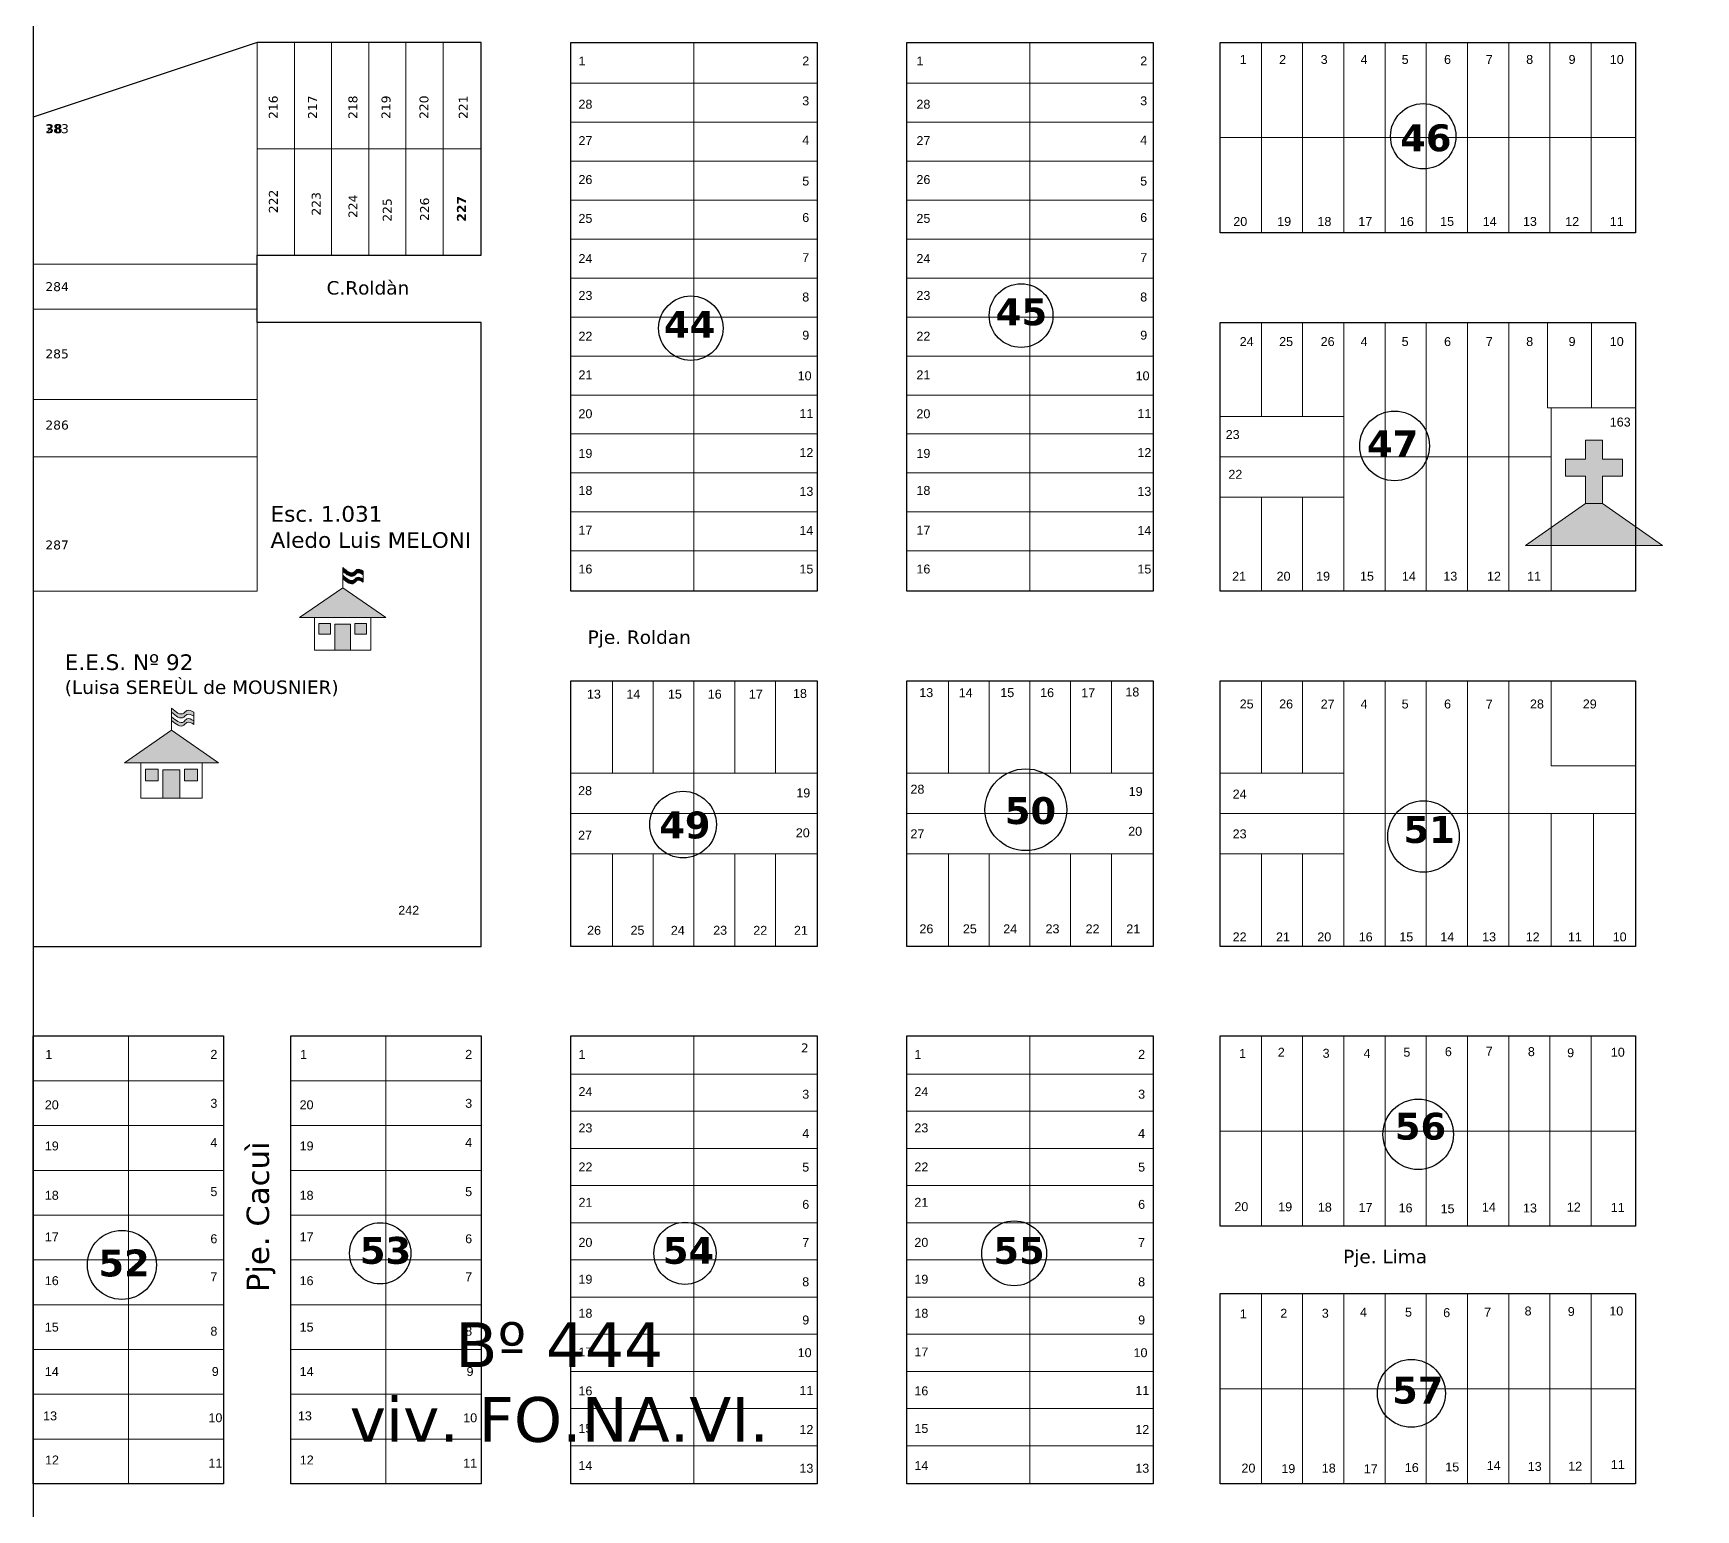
# Model space of a CAD drawing. Header units: millimetres. Extents: x 0 to 6558, y 60 to 10727.
# Drawn here: x 1200 to 1571.1, y 6649.3 to 6979 of the extents above; entities that cross this region are included whole.
import ezdxf

# ---------------------------------------------------------------- set-up
doc = ezdxf.new("R2010")
doc.units = ezdxf.units.MM
for name, color, linetype, lineweight in [('0 NOMBRE DE BARRIOS', 251, 'Continuous', 35), ('0 N° DE PARCELA', 255, 'Continuous', 25), ('0 SIG - PARCELAS', 252, 'Continuous', 18), ('EQUIPAMIENTOS', 10, 'Continuous', 18), ('nombre de parcelas', 250, 'Continuous', 18)]:
    doc.layers.add(name, color=color, linetype=linetype, lineweight=lineweight)
for name, color, linetype in [('0 NOMBRE DE CALLES', 255, 'Continuous'), ('0 N° DE MANZANA', 255, 'Continuous'), ('0 SIG - CHACRAS', 253, 'Continuous'), ('0 SIG - MANZANAS', 253, 'Continuous')]:
    doc.layers.add(name, color=color, linetype=linetype)
doc.styles.get("Standard").update_dxf_attribs({"font": 'arial.ttf'})
doc.styles.add('STYLE1', font='arial.ttf')

# ---------------------------------------------------------------- blocks, each defined once
blk = doc.blocks.new('IGLESIA')
at = {"linetype": 'Continuous'}
for points in [[(-4.8, 49.23), (-16.26, 49.23), (-16.26, 39.63), (-4.8, 39.63), (-4.8, 24), (4.8, 24), (4.8, 39.63), (16.26, 39.63), (16.26, 49.23), (4.8, 49.23), (4.8, 60), (-4.8, 60)], [(4.8, 24), (-4.8, 24), (-38.98, 0), (38.98, 0)]]:
    blk.add_hatch(color=256, dxfattribs=at).paths.add_polyline_path(points)
for p, q in [((-4.8, 60), (-4.8, 49.23)), ((-4.8, 60), (4.8, 60)), ((4.8, 60), (4.8, 49.23)), ((-16.26, 49.23), (-16.26, 39.63)), ((-4.8, 49.23), (-16.26, 49.23)), ((4.8, 49.23), (16.26, 49.23)), ((16.26, 49.23), (16.26, 39.63)), ((-4.8, 39.63), (-16.26, 39.63)), ((-4.8, 39.63), (-4.8, 24)), ((4.8, 39.63), (16.26, 39.63)), ((4.8, 39.63), (4.8, 24)), ((-4.8, 24), (-38.98, 0)), ((-4.8, 24), (4.8, 24)), ((4.8, 24), (38.98, 0)), ((-38.98, 0), (38.98, 0))]:
    blk.add_line(p, q, dxfattribs=at)
blk = doc.blocks.new('ESCUELA')
at = {"linetype": 'Continuous'}
h = blk.add_hatch(color=130, dxfattribs=at)
edge = h.paths.add_edge_path()
edge.add_spline(control_points=[(-7.8, 81.5), (-10.1, 82.8), (-13.9, 84.9), (-19.3, 77.2), (-24.9, 81.8), (-29.1, 85.3)], knot_values=[0, 0, 0, 0, 2.102185, 3.349937, 7.23201, 7.23201, 7.23201, 7.23201], degree=3, periodic=0)
edge.add_line((-29.1, 85.3), (-29.1, 81.5))
edge.add_spline(control_points=[(-29.1, 81.5), (-24.9, 78), (-19.3, 73.4), (-13.9, 81.1), (-10.1, 79), (-7.8, 77.7)], knot_values=[0, 0, 0, 0, 3.882072, 5.129825, 7.23201, 7.23201, 7.23201, 7.23201], degree=3, periodic=0)
edge.add_line((-7.8, 77.7), (-7.8, 81.5))
edge = h.paths.add_edge_path()
edge.add_spline(control_points=[(-7.8, 73.4), (-10.1, 74.7), (-13.9, 76.8), (-19.3, 69.1), (-24.9, 73.7), (-29.1, 77.2)], knot_values=[0, 0, 0, 0, 2.102185, 3.349937, 7.23201, 7.23201, 7.23201, 7.23201], degree=3, periodic=0)
edge.add_line((-29.1, 77.2), (-29.1, 73.8))
edge.add_spline(control_points=[(-29.1, 73.8), (-24.9, 70.3), (-19.3, 65.7), (-13.9, 73.5), (-10.1, 71.3), (-7.8, 70)], knot_values=[0, 0, 0, 0, 3.882072, 5.129825, 7.23201, 7.23201, 7.23201, 7.23201], degree=3, periodic=0)
edge.add_line((-7.8, 70), (-7.8, 73.4))
blk.add_hatch(color=256, dxfattribs=at).paths.add_polyline_path([(15.5, 33.6), (-29.1, 64.4), (-73.8, 33.6)])
h = blk.add_hatch(color=256, dxfattribs=at)
h.paths.add_polyline_path([(-53.8, 27.3), (-53.8, 16.3), (-41.6, 16.3), (-41.6, 27.3)])
h.paths.add_polyline_path([(-21.1, 26.9), (-37.1, 26.9), (-37.1, 0), (-21.1, 0)])
h.paths.add_polyline_path([(-4.4, 27.3), (-16.7, 27.3), (-16.7, 16.3), (-4.4, 16.3)])
for p, q in [((-29.1, 64.4), (-29.1, 85.3)), ((-29.1, 64.4), (-73.8, 33.6)), ((-29.1, 64.4), (15.5, 33.6)), ((-73.8, 33.6), (15.5, 33.6))]:
    blk.add_line(p, q, dxfattribs=at)
at = {"color": 130, "linetype": 'Continuous'}
blk.add_line((-7.8, 81.5), (-7.8, 70), dxfattribs=at)
at = {"linetype": 'Continuous'}
blk.add_lwpolyline([(0, 33.6), (0, 0), (-58.2, 0), (-58.2, 33.6)], dxfattribs=at)
for points in [[(-53.8, 27.3), (-41.6, 27.3), (-41.6, 16.3), (-53.8, 16.3)], [(-37.1, 26.9), (-21.1, 26.9), (-21.1, 0), (-37.1, 0)], [(-4.4, 27.3), (-16.7, 27.3), (-16.7, 16.3), (-4.4, 16.3)]]:
    blk.add_lwpolyline(points, close=True, dxfattribs=at)
at = {"color": 130, "linetype": 'Continuous'}
for points in [[(-29.1, 85.3), (-17.4, 80.6), (-14.4, 83.2), (-7.8, 81.5)], [(-29.1, 81.5), (-17.4, 76.8), (-14.4, 79.4), (-7.8, 77.7)], [(-29.1, 77.2), (-17.4, 72.5), (-14.4, 75.1), (-7.8, 73.4)], [(-29.1, 73.8), (-17.4, 69.1), (-14.4, 71.8), (-7.8, 70)]]:
    blk.add_spline(points, degree=3, dxfattribs=at)

msp = doc.modelspace()

# ---------------------------------------------------------------- linework, layer by layer
at = {"layer": '0 N° DE MANZANA'}
for centre, radius in [((1510.292, 6955.991), 7.295), ((1420.524, 6915.954), 7.119), ((1346.8, 6913.141), 7.195), ((1503.915, 6886.857), 7.786), ((1421.567, 6805.624), 9.133), ((1345.06, 6802.306), 7.429), ((1510.365, 6799.652), 7.976), ((1509.187, 6733.146), 7.867), ((1219.781, 6703.984), 7.709), ((1277.434, 6706.578), 6.842), ((1345.479, 6706.578), 6.936), ((1418.974, 6706.578), 7.25), ((1507.662, 6675.31), 7.58)]:
    msp.add_circle(centre, radius, dxfattribs=at)
at = {"layer": '0 SIG - CHACRAS'}
msp.add_lwpolyline([(1199.979, 6415.105), (2179.979, 6415.105), (2179.979, 7395.105), (1199.979, 7395.105)], close=True, dxfattribs=at)
at = {"layer": '0 SIG - MANZANAS'}
msp.add_lwpolyline([(1299.979, 6976.935), (1249.979, 6976.935), (1199.979, 6960.252), (1199.979, 6775.105), (1299.979, 6775.105), (1299.979, 6914.435), (1249.979, 6914.435), (1249.979, 6929.435), (1299.979, 6929.435), (1299.979, 6976.935)], dxfattribs=at)
for points in [[(1319.979, 6976.935), (1374.979, 6976.935), (1374.979, 6854.425), (1319.979, 6854.425)], [(1394.979, 6976.935), (1449.979, 6976.935), (1449.979, 6854.425), (1394.979, 6854.425)], [(1464.979, 6976.945), (1557.699, 6976.945), (1557.699, 6934.435), (1464.979, 6934.435)], [(1464.979, 6914.435), (1557.699, 6914.435), (1557.699, 6854.425), (1464.979, 6854.425)], [(1319.979, 6834.425), (1374.979, 6834.425), (1374.979, 6775.105), (1319.979, 6775.105)], [(1394.979, 6834.425), (1449.979, 6834.425), (1449.979, 6775.105), (1394.979, 6775.105)], [(1464.979, 6834.425), (1557.699, 6834.425), (1557.699, 6775.105), (1464.979, 6775.105)], [(1199.979, 6755.105), (1242.479, 6755.105), (1242.479, 6655.105), (1199.979, 6655.105)], [(1257.479, 6755.105), (1299.979, 6755.105), (1299.979, 6655.105), (1257.479, 6655.105)], [(1319.979, 6755.105), (1374.979, 6755.105), (1374.979, 6655.105), (1319.979, 6655.105)], [(1394.979, 6755.105), (1449.979, 6755.105), (1449.979, 6655.105), (1394.979, 6655.105)], [(1464.979, 6755.105), (1557.699, 6755.105), (1557.699, 6712.605), (1464.979, 6712.605)], [(1464.979, 6697.605), (1557.699, 6697.605), (1557.699, 6655.105), (1464.979, 6655.105)]]:
    msp.add_lwpolyline(points, close=True, dxfattribs=at)
at = {"layer": '0 SIG - PARCELAS'}
for points in [[(1199.979, 6960.252), (1249.979, 6976.925), (1249.979, 6927.425), (1199.979, 6927.425), (1199.979, 6960.252)], [(1249.979, 6914.435), (1299.979, 6914.435), (1299.979, 6775.105), (1199.979, 6775.105), (1199.979, 6854.425), (1249.979, 6854.425), (1249.979, 6914.435)], [(1529.379, 6914.425), (1538.059, 6914.425), (1538.059, 6895.395), (1538.879, 6895.395), (1538.879, 6884.425), (1529.379, 6884.425), (1529.379, 6914.435)], [(1529.379, 6834.425), (1538.879, 6834.425), (1538.879, 6815.395), (1557.699, 6815.395), (1557.699, 6804.765), (1529.379, 6804.765), (1529.379, 6834.425), (1538.879, 6834.425)]]:
    msp.add_lwpolyline(points, dxfattribs=at)
for points in [[(1249.979, 6976.935), (1258.279, 6976.935), (1258.279, 6953.185), (1249.979, 6953.185)], [(1258.279, 6976.935), (1266.579, 6976.935), (1266.579, 6953.185), (1258.279, 6953.185)], [(1266.579, 6976.935), (1274.879, 6976.935), (1274.879, 6953.185), (1266.579, 6953.185)], [(1274.879, 6976.935), (1283.179, 6976.935), (1283.179, 6953.185), (1274.879, 6953.185)], [(1283.179, 6976.935), (1291.479, 6976.935), (1291.479, 6953.185), (1283.179, 6953.185)], [(1291.479, 6976.935), (1299.979, 6976.935), (1299.979, 6953.185), (1291.479, 6953.185)], [(1319.979, 6976.935), (1347.479, 6976.935), (1347.479, 6967.825), (1319.979, 6967.825)], [(1347.479, 6976.935), (1374.979, 6976.935), (1374.979, 6967.825), (1347.479, 6967.825)], [(1394.979, 6976.935), (1422.479, 6976.935), (1422.479, 6967.825), (1394.979, 6967.825)], [(1422.479, 6976.935), (1449.979, 6976.935), (1449.979, 6967.825), (1422.479, 6967.825)], [(1464.979, 6976.945), (1474.179, 6976.945), (1474.179, 6955.695), (1464.979, 6955.695)], [(1474.179, 6976.955), (1483.379, 6976.955), (1483.379, 6955.695), (1474.179, 6955.695)], [(1483.379, 6976.945), (1492.579, 6976.945), (1492.579, 6955.695), (1483.379, 6955.695)], [(1492.579, 6976.945), (1501.779, 6976.945), (1501.779, 6955.695), (1492.579, 6955.695)], [(1501.779, 6976.955), (1510.979, 6976.955), (1510.979, 6955.695), (1501.779, 6955.695)], [(1510.979, 6976.945), (1520.179, 6976.945), (1520.179, 6955.695), (1510.979, 6955.695)], [(1520.179, 6976.955), (1529.379, 6976.955), (1529.379, 6955.695), (1520.179, 6955.695)], [(1529.379, 6976.945), (1538.579, 6976.945), (1538.579, 6955.695), (1529.379, 6955.695)], [(1538.579, 6976.955), (1547.779, 6976.955), (1547.779, 6955.695), (1538.579, 6955.695)], [(1547.779, 6976.935), (1557.699, 6976.935), (1557.699, 6955.695), (1547.779, 6955.695)], [(1319.979, 6967.825), (1347.479, 6967.825), (1347.479, 6959.125), (1319.979, 6959.125)], [(1347.479, 6967.825), (1374.979, 6967.825), (1374.979, 6959.125), (1347.479, 6959.125)], [(1394.979, 6967.825), (1422.479, 6967.825), (1422.479, 6959.125), (1394.979, 6959.125)], [(1422.479, 6967.825), (1449.979, 6967.825), (1449.979, 6959.125), (1422.479, 6959.125)], [(1319.979, 6959.125), (1347.479, 6959.125), (1347.479, 6950.425), (1319.979, 6950.425)], [(1347.479, 6959.125), (1374.979, 6959.125), (1374.979, 6950.425), (1347.479, 6950.425)], [(1394.979, 6959.125), (1422.479, 6959.125), (1422.479, 6950.425), (1394.979, 6950.425)], [(1422.479, 6959.125), (1449.979, 6959.125), (1449.979, 6950.425), (1422.479, 6950.425)], [(1464.979, 6955.695), (1474.179, 6955.695), (1474.179, 6934.435), (1464.979, 6934.435)], [(1474.179, 6955.695), (1483.379, 6955.695), (1483.379, 6934.435), (1474.179, 6934.435)], [(1483.379, 6955.695), (1492.579, 6955.695), (1492.579, 6934.435), (1483.379, 6934.435)], [(1492.579, 6955.695), (1501.779, 6955.695), (1501.779, 6934.435), (1492.579, 6934.435)], [(1501.779, 6955.695), (1510.979, 6955.695), (1510.979, 6934.435), (1501.779, 6934.435)], [(1510.979, 6955.695), (1520.179, 6955.695), (1520.179, 6934.435), (1510.979, 6934.435)], [(1520.179, 6955.695), (1529.379, 6955.695), (1529.379, 6934.435), (1520.179, 6934.435)], [(1529.379, 6955.695), (1538.579, 6955.695), (1538.579, 6934.435), (1529.379, 6934.435)], [(1538.579, 6955.695), (1547.779, 6955.695), (1547.779, 6934.435), (1538.579, 6934.435)], [(1547.779, 6955.695), (1557.699, 6955.695), (1557.699, 6934.435), (1547.779, 6934.435)], [(1249.979, 6953.185), (1258.279, 6953.185), (1258.279, 6929.435), (1249.979, 6929.435)], [(1258.279, 6953.185), (1266.579, 6953.185), (1266.579, 6929.435), (1258.279, 6929.435)], [(1266.579, 6953.185), (1274.879, 6953.185), (1274.879, 6929.435), (1266.579, 6929.435)], [(1274.879, 6953.185), (1283.179, 6953.185), (1283.179, 6929.435), (1274.879, 6929.435)], [(1283.179, 6953.185), (1291.479, 6953.185), (1291.479, 6929.435), (1283.179, 6929.435)], [(1291.479, 6953.185), (1299.979, 6953.185), (1299.979, 6929.435), (1291.479, 6929.435)], [(1319.979, 6950.425), (1347.479, 6950.425), (1347.479, 6941.725), (1319.979, 6941.725)], [(1347.479, 6950.425), (1374.979, 6950.425), (1374.979, 6941.725), (1347.479, 6941.725)], [(1394.979, 6950.425), (1422.479, 6950.425), (1422.479, 6941.725), (1394.979, 6941.725)], [(1422.479, 6950.425), (1449.979, 6950.425), (1449.979, 6941.725), (1422.479, 6941.725)], [(1319.979, 6941.725), (1347.479, 6941.725), (1347.479, 6933.025), (1319.979, 6933.025)], [(1347.479, 6941.725), (1374.979, 6941.725), (1374.979, 6933.025), (1347.479, 6933.025)], [(1394.979, 6941.725), (1422.479, 6941.725), (1422.479, 6933.025), (1394.979, 6933.025)], [(1422.479, 6941.725), (1449.979, 6941.725), (1449.979, 6933.025), (1422.479, 6933.025)], [(1319.979, 6933.025), (1347.479, 6933.025), (1347.479, 6924.325), (1319.979, 6924.325)], [(1347.479, 6933.025), (1374.979, 6933.025), (1374.979, 6924.325), (1347.479, 6924.325)], [(1394.979, 6933.025), (1422.479, 6933.025), (1422.479, 6924.325), (1394.979, 6924.325)], [(1422.479, 6933.025), (1449.979, 6933.025), (1449.979, 6924.325), (1422.479, 6924.325)], [(1199.979, 6927.425), (1249.979, 6927.425), (1249.979, 6917.425), (1199.979, 6917.425)], [(1319.979, 6924.325), (1347.479, 6924.325), (1347.479, 6915.625), (1319.979, 6915.625)], [(1347.479, 6924.325), (1374.979, 6924.325), (1374.979, 6915.625), (1347.479, 6915.625)], [(1394.979, 6924.325), (1422.479, 6924.325), (1422.479, 6915.625), (1394.979, 6915.625)], [(1422.479, 6924.325), (1449.979, 6924.325), (1449.979, 6915.625), (1422.479, 6915.625)], [(1199.979, 6917.425), (1249.979, 6917.425), (1249.979, 6897.245), (1199.979, 6897.245)], [(1319.979, 6915.625), (1347.479, 6915.625), (1347.479, 6906.925), (1319.979, 6906.925)], [(1347.479, 6915.625), (1374.979, 6915.625), (1374.979, 6906.925), (1347.479, 6906.925)], [(1394.979, 6915.625), (1422.479, 6915.625), (1422.479, 6906.925), (1394.979, 6906.925)], [(1422.479, 6915.625), (1449.979, 6915.625), (1449.979, 6906.925), (1422.479, 6906.925)], [(1464.979, 6914.435), (1474.179, 6914.435), (1474.179, 6893.435), (1464.979, 6893.435)], [(1474.179, 6914.435), (1483.379, 6914.435), (1483.379, 6893.435), (1474.179, 6893.435)], [(1483.379, 6914.435), (1492.579, 6914.435), (1492.579, 6893.425), (1483.379, 6893.425)], [(1492.579, 6914.425), (1501.779, 6914.425), (1501.779, 6884.425), (1492.579, 6884.425)], [(1501.779, 6914.425), (1510.979, 6914.425), (1510.979, 6884.425), (1501.779, 6884.425)], [(1510.979, 6914.425), (1520.179, 6914.425), (1520.179, 6884.425), (1510.979, 6884.425)], [(1520.179, 6914.425), (1529.379, 6914.425), (1529.379, 6884.425), (1520.179, 6884.425)], [(1538.059, 6914.425), (1547.879, 6914.425), (1547.879, 6895.395), (1538.059, 6895.395)], [(1547.879, 6914.425), (1557.699, 6914.425), (1557.699, 6895.395), (1547.879, 6895.395)], [(1319.979, 6906.925), (1347.479, 6906.925), (1347.479, 6898.225), (1319.979, 6898.225)], [(1347.479, 6906.925), (1374.979, 6906.925), (1374.979, 6898.225), (1347.479, 6898.225)], [(1394.979, 6906.925), (1422.479, 6906.925), (1422.479, 6898.225), (1394.979, 6898.225)], [(1422.479, 6906.925), (1449.979, 6906.925), (1449.979, 6898.225), (1422.479, 6898.225)], [(1199.979, 6897.245), (1249.979, 6897.245), (1249.979, 6884.425), (1199.979, 6884.425)], [(1319.979, 6898.225), (1347.479, 6898.225), (1347.479, 6889.525), (1319.979, 6889.525)], [(1347.479, 6898.225), (1374.979, 6898.225), (1374.979, 6889.525), (1347.479, 6889.525)], [(1394.979, 6898.225), (1422.479, 6898.225), (1422.479, 6889.525), (1394.979, 6889.525)], [(1422.479, 6898.225), (1449.979, 6898.225), (1449.979, 6889.525), (1422.479, 6889.525)], [(1464.979, 6893.435), (1492.579, 6893.435), (1492.579, 6884.425), (1464.979, 6884.425)], [(1538.879, 6895.395), (1557.699, 6895.395), (1557.699, 6854.425), (1538.879, 6854.425)], [(1319.979, 6889.525), (1347.479, 6889.525), (1347.479, 6880.825), (1319.979, 6880.825)], [(1347.479, 6889.525), (1374.979, 6889.525), (1374.979, 6880.825), (1347.479, 6880.825)], [(1394.979, 6889.525), (1422.479, 6889.525), (1422.479, 6880.825), (1394.979, 6880.825)], [(1422.479, 6889.525), (1449.979, 6889.525), (1449.979, 6880.825), (1422.479, 6880.825)], [(1199.979, 6884.425), (1249.979, 6884.425), (1249.979, 6854.425), (1199.979, 6854.425)], [(1464.979, 6884.425), (1492.579, 6884.425), (1492.579, 6875.425), (1464.979, 6875.425)], [(1492.579, 6884.425), (1501.779, 6884.425), (1501.779, 6854.425), (1492.579, 6854.425)], [(1501.779, 6884.425), (1510.979, 6884.425), (1510.979, 6854.425), (1501.779, 6854.425)], [(1510.979, 6884.425), (1520.179, 6884.425), (1520.179, 6854.425), (1510.979, 6854.425)], [(1520.179, 6884.425), (1529.379, 6884.425), (1529.379, 6854.425), (1520.179, 6854.425)], [(1529.379, 6884.425), (1538.879, 6884.425), (1538.879, 6854.425), (1529.379, 6854.425)], [(1319.979, 6880.825), (1347.479, 6880.825), (1347.479, 6872.125), (1319.979, 6872.125)], [(1347.479, 6880.825), (1374.979, 6880.825), (1374.979, 6872.125), (1347.479, 6872.125)], [(1394.979, 6880.825), (1422.479, 6880.825), (1422.479, 6872.125), (1394.979, 6872.125)], [(1422.479, 6880.825), (1449.979, 6880.825), (1449.979, 6872.125), (1422.479, 6872.125)], [(1464.979, 6875.425), (1474.179, 6875.425), (1474.179, 6854.425), (1464.979, 6854.425)], [(1474.179, 6875.425), (1483.379, 6875.425), (1483.379, 6854.425), (1474.179, 6854.425)], [(1483.379, 6875.425), (1492.579, 6875.425), (1492.579, 6854.425), (1483.379, 6854.425)], [(1319.979, 6872.125), (1347.479, 6872.125), (1347.479, 6863.425), (1319.979, 6863.425)], [(1347.479, 6872.125), (1374.979, 6872.125), (1374.979, 6863.425), (1347.479, 6863.425)], [(1394.979, 6872.125), (1422.479, 6872.125), (1422.479, 6863.425), (1394.979, 6863.425)], [(1422.479, 6872.125), (1449.979, 6872.125), (1449.979, 6863.425), (1422.479, 6863.425)], [(1319.979, 6863.425), (1347.479, 6863.425), (1347.479, 6854.425), (1319.979, 6854.425)], [(1347.479, 6863.425), (1374.979, 6863.425), (1374.979, 6854.425), (1347.479, 6854.425)], [(1394.979, 6863.425), (1422.479, 6863.425), (1422.479, 6854.425), (1394.979, 6854.425)], [(1422.479, 6863.425), (1449.979, 6863.425), (1449.979, 6854.425), (1422.479, 6854.425)], [(1319.979, 6834.425), (1329.279, 6834.425), (1329.279, 6813.765), (1319.979, 6813.765)], [(1329.279, 6834.425), (1338.379, 6834.425), (1338.379, 6813.765), (1329.279, 6813.765)], [(1338.379, 6834.425), (1347.479, 6834.425), (1347.479, 6813.765), (1338.379, 6813.765)], [(1347.479, 6834.425), (1356.579, 6834.425), (1356.579, 6813.765), (1347.479, 6813.765)], [(1356.579, 6834.425), (1365.679, 6834.425), (1365.679, 6813.765), (1356.579, 6813.765)], [(1365.679, 6834.425), (1374.979, 6834.425), (1374.979, 6813.765), (1365.679, 6813.765)], [(1394.979, 6834.425), (1404.279, 6834.425), (1404.279, 6813.765), (1394.979, 6813.765)], [(1404.279, 6834.425), (1413.379, 6834.425), (1413.379, 6813.765), (1404.279, 6813.765)], [(1413.379, 6834.425), (1422.479, 6834.425), (1422.479, 6813.765), (1413.379, 6813.765)], [(1422.479, 6834.425), (1431.579, 6834.425), (1431.579, 6813.765), (1422.479, 6813.765)], [(1431.579, 6834.425), (1440.679, 6834.425), (1440.679, 6813.765), (1431.579, 6813.765)], [(1440.679, 6834.425), (1449.979, 6834.425), (1449.979, 6813.765), (1440.679, 6813.765)], [(1464.979, 6834.425), (1474.179, 6834.425), (1474.179, 6813.765), (1464.979, 6813.765)], [(1474.179, 6834.425), (1483.379, 6834.425), (1483.379, 6813.765), (1474.179, 6813.765)], [(1483.379, 6834.425), (1492.579, 6834.425), (1492.579, 6813.765), (1483.379, 6813.765)], [(1492.579, 6834.425), (1501.779, 6834.425), (1501.779, 6804.765), (1492.579, 6804.765)], [(1501.779, 6834.425), (1510.979, 6834.425), (1510.979, 6804.765), (1501.779, 6804.765)], [(1510.979, 6834.425), (1520.179, 6834.425), (1520.179, 6804.765), (1510.979, 6804.765)], [(1520.179, 6834.425), (1529.379, 6834.425), (1529.379, 6804.765), (1520.179, 6804.765)], [(1538.879, 6834.425), (1557.699, 6834.425), (1557.699, 6815.395), (1538.879, 6815.395)], [(1319.979, 6813.765), (1347.479, 6813.765), (1347.479, 6804.765), (1319.979, 6804.765)], [(1347.479, 6813.765), (1374.979, 6813.765), (1374.979, 6804.765), (1347.479, 6804.765)], [(1394.979, 6813.765), (1422.479, 6813.765), (1422.479, 6804.765), (1394.979, 6804.765)], [(1422.479, 6813.765), (1449.979, 6813.765), (1449.979, 6804.765), (1422.479, 6804.765)], [(1464.979, 6813.765), (1492.579, 6813.765), (1492.579, 6804.765), (1464.979, 6804.765)], [(1319.979, 6804.765), (1347.479, 6804.765), (1347.479, 6795.765), (1319.979, 6795.765)], [(1347.479, 6804.765), (1374.979, 6804.765), (1374.979, 6795.765), (1347.479, 6795.765)], [(1394.979, 6804.765), (1422.479, 6804.765), (1422.479, 6795.765), (1394.979, 6795.765)], [(1422.479, 6804.765), (1449.979, 6804.765), (1449.979, 6795.765), (1422.479, 6795.765)], [(1464.979, 6804.765), (1492.579, 6804.765), (1492.579, 6795.765), (1464.979, 6795.765)], [(1492.579, 6804.765), (1501.779, 6804.765), (1501.779, 6775.105), (1492.579, 6775.105)], [(1501.779, 6804.765), (1510.979, 6804.765), (1510.979, 6775.105), (1501.779, 6775.105)], [(1510.979, 6804.765), (1520.179, 6804.765), (1520.179, 6775.105), (1510.979, 6775.105)], [(1520.179, 6804.765), (1529.379, 6804.765), (1529.379, 6775.105), (1520.179, 6775.105)], [(1529.379, 6804.765), (1538.879, 6804.765), (1538.879, 6775.105), (1529.379, 6775.105)], [(1538.879, 6804.765), (1548.289, 6804.765), (1548.289, 6775.105), (1538.879, 6775.105)], [(1548.289, 6804.765), (1557.699, 6804.765), (1557.699, 6775.105), (1548.289, 6775.105)], [(1319.979, 6795.765), (1329.279, 6795.765), (1329.279, 6775.105), (1319.979, 6775.105)], [(1329.279, 6795.765), (1338.379, 6795.765), (1338.379, 6775.105), (1329.279, 6775.105)], [(1338.379, 6795.765), (1347.479, 6795.765), (1347.479, 6775.105), (1338.379, 6775.105)], [(1347.479, 6795.765), (1356.579, 6795.765), (1356.579, 6775.105), (1347.479, 6775.105)], [(1356.579, 6795.765), (1365.679, 6795.765), (1365.679, 6775.105), (1356.579, 6775.105)], [(1365.679, 6795.765), (1374.979, 6795.765), (1374.979, 6775.105), (1365.679, 6775.105)], [(1394.979, 6795.765), (1404.279, 6795.765), (1404.279, 6775.105), (1394.979, 6775.105)], [(1404.279, 6795.765), (1413.379, 6795.765), (1413.379, 6775.105), (1404.279, 6775.105)], [(1413.379, 6795.765), (1422.479, 6795.765), (1422.479, 6775.105), (1413.379, 6775.105)], [(1422.479, 6795.765), (1431.579, 6795.765), (1431.579, 6775.105), (1422.479, 6775.105)], [(1431.579, 6795.765), (1440.679, 6795.765), (1440.679, 6775.105), (1431.579, 6775.105)], [(1440.679, 6795.765), (1449.979, 6795.765), (1449.979, 6775.105), (1440.679, 6775.105)], [(1464.979, 6795.765), (1474.179, 6795.765), (1474.179, 6775.105), (1464.979, 6775.105)], [(1474.179, 6795.765), (1483.379, 6795.765), (1483.379, 6775.105), (1474.179, 6775.105)], [(1483.379, 6795.765), (1492.579, 6795.765), (1492.579, 6775.105), (1483.379, 6775.105)], [(1199.979, 6755.105), (1221.229, 6755.105), (1221.229, 6745.105), (1199.979, 6745.105)], [(1221.229, 6755.105), (1242.479, 6755.105), (1242.479, 6745.105), (1221.229, 6745.105)], [(1257.479, 6755.105), (1278.729, 6755.105), (1278.729, 6745.105), (1257.479, 6745.105)], [(1278.729, 6755.105), (1299.979, 6755.105), (1299.979, 6745.105), (1278.729, 6745.105)], [(1319.979, 6755.105), (1347.479, 6755.105), (1347.479, 6746.605), (1319.979, 6746.605)], [(1347.479, 6755.105), (1374.979, 6755.105), (1374.979, 6746.605), (1347.479, 6746.605)], [(1394.979, 6755.105), (1422.479, 6755.105), (1422.479, 6746.605), (1394.979, 6746.605)], [(1422.479, 6755.105), (1449.979, 6755.105), (1449.979, 6746.605), (1422.479, 6746.605)], [(1464.979, 6755.105), (1474.179, 6755.105), (1474.179, 6733.855), (1464.979, 6733.855)], [(1474.179, 6755.105), (1483.379, 6755.105), (1483.379, 6733.855), (1474.179, 6733.855)], [(1483.379, 6755.105), (1492.579, 6755.105), (1492.579, 6733.855), (1483.379, 6733.855)], [(1492.579, 6755.105), (1501.779, 6755.105), (1501.779, 6733.855), (1492.579, 6733.855)], [(1501.779, 6755.105), (1510.979, 6755.105), (1510.979, 6733.855), (1501.779, 6733.855)], [(1510.979, 6755.105), (1520.179, 6755.105), (1520.179, 6733.855), (1510.979, 6733.855)], [(1520.179, 6755.105), (1529.379, 6755.105), (1529.379, 6733.855), (1520.179, 6733.855)], [(1529.379, 6755.105), (1538.579, 6755.105), (1538.579, 6733.855), (1529.379, 6733.855)], [(1538.579, 6755.105), (1547.779, 6755.105), (1547.779, 6733.855), (1538.579, 6733.855)], [(1547.779, 6755.105), (1557.699, 6755.105), (1557.699, 6733.855), (1547.779, 6733.855)], [(1199.979, 6745.105), (1221.229, 6745.105), (1221.229, 6735.105), (1199.979, 6735.105)], [(1221.229, 6745.105), (1242.479, 6745.105), (1242.479, 6735.105), (1221.229, 6735.105)], [(1257.479, 6745.105), (1278.729, 6745.105), (1278.729, 6735.105), (1257.479, 6735.105)], [(1278.729, 6745.105), (1299.979, 6745.105), (1299.979, 6735.105), (1278.729, 6735.105)], [(1319.979, 6746.605), (1347.479, 6746.605), (1347.479, 6738.305), (1319.979, 6738.305)], [(1347.479, 6746.605), (1374.979, 6746.605), (1374.979, 6738.305), (1347.479, 6738.305)], [(1394.979, 6746.605), (1422.479, 6746.605), (1422.479, 6738.305), (1394.979, 6738.305)], [(1422.479, 6746.605), (1449.979, 6746.605), (1449.979, 6738.305), (1422.479, 6738.305)], [(1319.979, 6738.305), (1347.479, 6738.305), (1347.479, 6730.005), (1319.979, 6730.005)], [(1347.479, 6738.305), (1374.979, 6738.305), (1374.979, 6730.005), (1347.479, 6730.005)], [(1394.979, 6738.305), (1422.479, 6738.305), (1422.479, 6730.005), (1394.979, 6730.005)], [(1422.479, 6738.305), (1449.979, 6738.305), (1449.979, 6730.005), (1422.479, 6730.005)], [(1199.979, 6735.105), (1221.229, 6735.105), (1221.229, 6725.105), (1199.979, 6725.105)], [(1221.229, 6735.105), (1242.479, 6735.105), (1242.479, 6725.105), (1221.229, 6725.105)], [(1257.479, 6735.105), (1278.729, 6735.105), (1278.729, 6725.105), (1257.479, 6725.105)], [(1278.729, 6735.105), (1299.979, 6735.105), (1299.979, 6725.105), (1278.729, 6725.105)], [(1464.979, 6733.855), (1474.179, 6733.855), (1474.179, 6712.605), (1464.979, 6712.605)], [(1474.179, 6733.855), (1483.379, 6733.855), (1483.379, 6712.605), (1474.179, 6712.605)], [(1483.379, 6733.855), (1492.579, 6733.855), (1492.579, 6712.605), (1483.379, 6712.605)], [(1492.579, 6733.855), (1501.779, 6733.855), (1501.779, 6712.605), (1492.579, 6712.605)], [(1501.779, 6733.855), (1510.979, 6733.855), (1510.979, 6712.605), (1501.779, 6712.605)], [(1510.979, 6733.855), (1520.179, 6733.855), (1520.179, 6712.605), (1510.979, 6712.605)], [(1520.179, 6733.855), (1529.379, 6733.855), (1529.379, 6712.605), (1520.179, 6712.605)], [(1529.379, 6733.855), (1538.579, 6733.855), (1538.579, 6712.605), (1529.379, 6712.605)], [(1538.579, 6733.855), (1547.779, 6733.855), (1547.779, 6712.605), (1538.579, 6712.605)], [(1547.779, 6733.855), (1557.699, 6733.855), (1557.699, 6712.605), (1547.779, 6712.605)], [(1319.979, 6730.005), (1347.479, 6730.005), (1347.479, 6721.705), (1319.979, 6721.705)], [(1347.479, 6730.005), (1374.979, 6730.005), (1374.979, 6721.705), (1347.479, 6721.705)], [(1394.979, 6730.005), (1422.479, 6730.005), (1422.479, 6721.705), (1394.979, 6721.705)], [(1422.479, 6730.005), (1449.979, 6730.005), (1449.979, 6721.705), (1422.479, 6721.705)], [(1199.979, 6725.105), (1221.229, 6725.105), (1221.229, 6715.105), (1199.979, 6715.105)], [(1221.229, 6725.105), (1242.479, 6725.105), (1242.479, 6715.105), (1221.229, 6715.105)], [(1257.479, 6725.105), (1278.729, 6725.105), (1278.729, 6715.105), (1257.479, 6715.105)], [(1278.729, 6725.105), (1299.979, 6725.105), (1299.979, 6715.105), (1278.729, 6715.105)], [(1319.979, 6721.705), (1347.479, 6721.705), (1347.479, 6713.405), (1319.979, 6713.405)], [(1347.479, 6721.705), (1374.979, 6721.705), (1374.979, 6713.405), (1347.479, 6713.405)], [(1394.979, 6721.705), (1422.479, 6721.705), (1422.479, 6713.405), (1394.979, 6713.405)], [(1422.479, 6721.705), (1449.979, 6721.705), (1449.979, 6713.405), (1422.479, 6713.405)], [(1199.979, 6715.105), (1221.229, 6715.105), (1221.229, 6705.105), (1199.979, 6705.105)], [(1221.229, 6715.105), (1242.479, 6715.105), (1242.479, 6705.105), (1221.229, 6705.105)], [(1257.479, 6715.105), (1278.729, 6715.105), (1278.729, 6705.105), (1257.479, 6705.105)], [(1278.729, 6715.105), (1299.979, 6715.105), (1299.979, 6705.105), (1278.729, 6705.105)], [(1319.979, 6713.405), (1347.479, 6713.405), (1347.479, 6705.105), (1319.979, 6705.105)], [(1347.479, 6713.405), (1374.979, 6713.405), (1374.979, 6705.105), (1347.479, 6705.105)], [(1394.979, 6713.405), (1422.479, 6713.405), (1422.479, 6705.105), (1394.979, 6705.105)], [(1422.479, 6713.405), (1449.979, 6713.405), (1449.979, 6705.105), (1422.479, 6705.105)], [(1199.979, 6705.105), (1221.229, 6705.105), (1221.229, 6695.105), (1199.979, 6695.105)], [(1221.229, 6705.105), (1242.479, 6705.105), (1242.479, 6695.105), (1221.229, 6695.105)], [(1257.479, 6705.105), (1278.729, 6705.105), (1278.729, 6695.105), (1257.479, 6695.105)], [(1278.729, 6705.105), (1299.979, 6705.105), (1299.979, 6695.105), (1278.729, 6695.105)], [(1319.979, 6705.105), (1347.479, 6705.105), (1347.479, 6696.805), (1319.979, 6696.805)], [(1347.479, 6705.105), (1374.979, 6705.105), (1374.979, 6696.805), (1347.479, 6696.805)], [(1394.979, 6705.105), (1422.479, 6705.105), (1422.479, 6696.805), (1394.979, 6696.805)], [(1422.479, 6705.105), (1449.979, 6705.105), (1449.979, 6696.805), (1422.479, 6696.805)], [(1319.979, 6696.805), (1347.479, 6696.805), (1347.479, 6688.505), (1319.979, 6688.505)], [(1347.479, 6696.805), (1374.979, 6696.805), (1374.979, 6688.505), (1347.479, 6688.505)], [(1394.979, 6696.805), (1422.479, 6696.805), (1422.479, 6688.505), (1394.979, 6688.505)], [(1422.479, 6696.805), (1449.979, 6696.805), (1449.979, 6688.505), (1422.479, 6688.505)], [(1464.979, 6697.605), (1474.179, 6697.605), (1474.179, 6676.355), (1464.979, 6676.355)], [(1474.179, 6697.605), (1483.379, 6697.605), (1483.379, 6676.355), (1474.179, 6676.355)], [(1483.379, 6697.605), (1492.579, 6697.605), (1492.579, 6676.355), (1483.379, 6676.355)], [(1492.579, 6697.605), (1501.779, 6697.605), (1501.779, 6676.355), (1492.579, 6676.355)], [(1501.779, 6697.605), (1510.979, 6697.605), (1510.979, 6676.355), (1501.779, 6676.355)], [(1510.979, 6697.605), (1520.179, 6697.605), (1520.179, 6676.355), (1510.979, 6676.355)], [(1520.179, 6697.605), (1529.379, 6697.605), (1529.379, 6676.355), (1520.179, 6676.355)], [(1529.379, 6697.605), (1538.579, 6697.605), (1538.579, 6676.355), (1529.379, 6676.355)], [(1538.579, 6697.605), (1547.779, 6697.605), (1547.779, 6676.355), (1538.579, 6676.355)], [(1547.779, 6697.605), (1557.699, 6697.605), (1557.699, 6676.355), (1547.779, 6676.355)], [(1199.979, 6695.105), (1221.229, 6695.105), (1221.229, 6685.105), (1199.979, 6685.105)], [(1221.229, 6695.105), (1242.479, 6695.105), (1242.479, 6685.105), (1221.229, 6685.105)], [(1257.479, 6695.105), (1278.729, 6695.105), (1278.729, 6685.105), (1257.479, 6685.105)], [(1278.729, 6695.105), (1299.979, 6695.105), (1299.979, 6685.105), (1278.729, 6685.105)], [(1319.979, 6688.505), (1347.479, 6688.505), (1347.479, 6680.205), (1319.979, 6680.205)], [(1347.479, 6688.505), (1374.979, 6688.505), (1374.979, 6680.205), (1347.479, 6680.205)], [(1394.979, 6688.505), (1422.479, 6688.505), (1422.479, 6680.205), (1394.979, 6680.205)], [(1422.479, 6688.505), (1449.979, 6688.505), (1449.979, 6680.205), (1422.479, 6680.205)], [(1199.979, 6685.105), (1221.229, 6685.105), (1221.229, 6675.105), (1199.979, 6675.105)], [(1221.229, 6685.105), (1242.479, 6685.105), (1242.479, 6675.105), (1221.229, 6675.105)], [(1257.479, 6685.105), (1278.729, 6685.105), (1278.729, 6675.105), (1257.479, 6675.105)], [(1278.729, 6685.105), (1299.979, 6685.105), (1299.979, 6675.105), (1278.729, 6675.105)], [(1319.979, 6680.205), (1347.479, 6680.205), (1347.479, 6671.905), (1319.979, 6671.905)], [(1347.479, 6680.205), (1374.979, 6680.205), (1374.979, 6671.905), (1347.479, 6671.905)], [(1394.979, 6680.205), (1422.479, 6680.205), (1422.479, 6671.905), (1394.979, 6671.905)], [(1422.479, 6680.205), (1449.979, 6680.205), (1449.979, 6671.905), (1422.479, 6671.905)], [(1199.979, 6675.105), (1221.229, 6675.105), (1221.229, 6665.105), (1199.979, 6665.105)], [(1221.229, 6675.105), (1242.479, 6675.105), (1242.479, 6665.105), (1221.229, 6665.105)], [(1257.479, 6675.105), (1278.729, 6675.105), (1278.729, 6665.105), (1257.479, 6665.105)], [(1278.729, 6675.105), (1299.979, 6675.105), (1299.979, 6665.105), (1278.729, 6665.105)], [(1464.979, 6676.355), (1474.179, 6676.355), (1474.179, 6655.105), (1464.979, 6655.105)], [(1474.179, 6676.355), (1483.379, 6676.355), (1483.379, 6655.105), (1474.179, 6655.105)], [(1483.379, 6676.355), (1492.579, 6676.355), (1492.579, 6655.105), (1483.379, 6655.105)], [(1492.579, 6676.355), (1501.779, 6676.355), (1501.779, 6655.105), (1492.579, 6655.105)], [(1501.779, 6676.355), (1510.979, 6676.355), (1510.979, 6655.105), (1501.779, 6655.105)], [(1510.979, 6676.355), (1520.179, 6676.355), (1520.179, 6655.105), (1510.979, 6655.105)], [(1520.179, 6676.355), (1529.379, 6676.355), (1529.379, 6655.105), (1520.179, 6655.105)], [(1529.379, 6676.355), (1538.579, 6676.355), (1538.579, 6655.105), (1529.379, 6655.105)], [(1538.579, 6676.355), (1547.779, 6676.355), (1547.779, 6655.105), (1538.579, 6655.105)], [(1547.779, 6676.355), (1557.699, 6676.355), (1557.699, 6655.105), (1547.779, 6655.105)], [(1319.979, 6671.905), (1347.479, 6671.905), (1347.479, 6663.605), (1319.979, 6663.605)], [(1347.479, 6671.905), (1374.979, 6671.905), (1374.979, 6663.605), (1347.479, 6663.605)], [(1394.979, 6671.905), (1422.479, 6671.905), (1422.479, 6663.605), (1394.979, 6663.605)], [(1422.479, 6671.905), (1449.979, 6671.905), (1449.979, 6663.605), (1422.479, 6663.605)], [(1199.979, 6665.105), (1221.229, 6665.105), (1221.229, 6655.105), (1199.979, 6655.105)], [(1221.229, 6665.105), (1242.479, 6665.105), (1242.479, 6655.105), (1221.229, 6655.105)], [(1257.479, 6665.105), (1278.729, 6665.105), (1278.729, 6655.105), (1257.479, 6655.105)], [(1278.729, 6665.105), (1299.979, 6665.105), (1299.979, 6655.105), (1278.729, 6655.105)], [(1319.979, 6663.605), (1347.479, 6663.605), (1347.479, 6655.105), (1319.979, 6655.105)], [(1347.479, 6663.605), (1374.979, 6663.605), (1374.979, 6655.105), (1347.479, 6655.105)], [(1394.979, 6663.605), (1422.479, 6663.605), (1422.479, 6655.105), (1394.979, 6655.105)], [(1422.479, 6663.605), (1449.979, 6663.605), (1449.979, 6655.105), (1422.479, 6655.105)]]:
    msp.add_lwpolyline(points, close=True, dxfattribs=at)

# ---------------------------------------------------------------- block references
at = {"layer": 'EQUIPAMIENTOS'}
for name, p, xscale, yscale, zscale in [('IGLESIA', (1548.447, 6864.594), 0.3919999999998254, 0.3919999999998254, 0.3919999999998254), ('ESCUELA', (1275.348, 6841.282), 0.2160900000017136, 0.2160900000017136, 0.2160900000017136), ('ESCUELA', (1237.669, 6808.233), 0.2351263159598602, 0.2351263159598602, 0.2351263159598602)]:
    msp.add_blockref(name, p, dxfattribs=dict(at, xscale=xscale, yscale=yscale, zscale=zscale))

# ---------------------------------------------------------------- texts
at = {"layer": '0 NOMBRE DE BARRIOS', "linetype": 'Continuous', "lineweight": 25, "insert": (1317.424, 6677.732), "char_height": 10, "width": 338.88889, "attachment_point": 5}
msp.add_mtext('{\\fVerdana|b0|i0|c0|p34;Bº 444\\Pviv. FO.NA.VI.}', dxfattribs=at)
at = {"layer": '0 NOMBRE DE CALLES', "color": 4, "linetype": 'Continuous', "char_height": 3, "width": 783.33333, "attachment_point": 4}
for s, insert in [('\\pt6;{\\fVerdana|b0|i0|c0|p34;\\C256;C.Roldàn}', (1265.466, 6922.126)), ('\\pt9.9999;{\\fVerdana|b0|i0|c0|p34;\\C256;Pje. Roldan}', (1323.75, 6843.737)), ('\\pt14;{\\fVerdana|b0|i0|c0|p34;\\C256;Pje. Lima}', (1492.418, 6705.437))]:
    msp.add_mtext(s, dxfattribs=dict(at, insert=insert))
at = {"layer": '0 NOMBRE DE CALLES', "insert": (1250.834, 6697.916), "char_height": 5, "width": 783.33333, "attachment_point": 4, "rotation": 90}
msp.add_mtext('\\pt10;{\\fVerdana|b0|i0|c0|p34;Pje. Cacuì}', dxfattribs=at)
at = {"layer": '0 N° DE MANZANA', "char_height": 6, "width": 338.88889, "attachment_point": 4}
for s, insert in [('{\\fVerdana|b1|i0|c0|p34;46}', (1505.158, 6955.603)), ('{\\fVerdana|b1|i0|c0|p34;45}', (1414.882, 6916.749)), ('{\\fVerdana|b1|i0|c0|p34;44}', (1340.791, 6914.003)), ('{\\fVerdana|b1|i0|c0|p34;47}', (1497.742, 6887.317)), ('{\\fVerdana|b1|i0|c0|p34;50}', (1416.889, 6805.377)), ('{\\fVerdana|b1|i0|c0|p34;49}', (1339.73, 6802.173)), ('{\\fVerdana|b1|i0|c0|p34;51}', (1505.9, 6801.154)), ('{\\fVerdana|b1|i0|c0|p34;56}', (1503.968, 6734.905)), ('{\\fVerdana|b1|i0|c0|p34;52}', (1214.517, 6704.361)), ('{\\fVerdana|b1|i0|c0|p34;53}', (1272.903, 6707.186)), ('{\\fVerdana|b1|i0|c0|p34;54}', (1340.544, 6707.186)), ('{\\fVerdana|b1|i0|c0|p34;55}', (1414.328, 6707.186)), ('{\\fVerdana|b1|i0|c0|p34;57}', (1503.357, 6675.981))]:
    msp.add_mtext(s, dxfattribs=dict(at, insert=insert))
at = {"layer": '0 N° DE PARCELA', "char_height": 2, "attachment_point": 4, "style": 'STYLE1'}
for s, insert in [('1', (1321.717, 6972.807)), ('2', (1371.663, 6972.807)), ('1', (1397.169, 6972.807)), ('2', (1447.115, 6972.807)), ('1', (1469.325, 6973.134)), ('2', (1478.138, 6973.134)), ('3', (1487.406, 6973.134)), ('4', (1496.31, 6973.134)), ('5', (1505.48, 6973.134)), ('6', (1514.954, 6973.134)), ('7', (1524.27, 6973.134)), ('8', (1533.287, 6973.134)), ('9', (1542.749, 6973.134)), ('10', (1551.956, 6973.134)), ('28', (1321.706, 6963.14)), ('3', (1371.663, 6963.891)), ('28', (1397.159, 6963.14)), ('3', (1447.115, 6963.891)), ('{\\fVerdana|b0|i0|c0|p34;283}', (1202.682, 6957.677)), ('27', (1321.706, 6955.023)), ('4', (1371.663, 6955.16)), ('27', (1397.159, 6955.023)), ('4', (1447.115, 6955.16)), ('26', (1321.706, 6946.321)), ('5', (1371.663, 6945.986)), ('26', (1397.159, 6946.321)), ('5', (1447.115, 6945.986)), ('25', (1321.706, 6937.642)), ('6', (1371.663, 6937.842)), ('25', (1397.159, 6937.642)), ('6', (1447.115, 6937.842)), ('20', (1467.9, 6936.961)), ('19', (1477.704, 6936.961)), ('18', (1486.691, 6936.961)), ('17', (1495.804, 6936.961)), ('16', (1505.088, 6936.961)), ('15', (1514.075, 6936.961)), ('14', (1523.583, 6936.961)), ('13', (1532.57, 6936.961)), ('12', (1542.003, 6936.961)), ('11', (1551.956, 6936.961)), ('24', (1321.706, 6928.691)), ('7', (1371.663, 6928.893)), ('24', (1397.159, 6928.691)), ('7', (1447.115, 6928.893)), ('{\\fVerdana|b0|i0|c0|p34;284}', (1202.682, 6922.397)), ('23', (1321.706, 6920.448)), ('8', (1371.663, 6920.087)), ('23', (1397.159, 6920.448)), ('8', (1447.115, 6920.087)), ('22', (1321.706, 6911.358)), ('9', (1371.663, 6911.562)), ('22', (1397.159, 6911.358)), ('9', (1447.115, 6911.562)), ('24', (1469.325, 6910.146)), ('25', (1478.138, 6910.146)), ('26', (1487.406, 6910.146)), ('4', (1496.31, 6910.146)), ('5', (1505.48, 6910.146)), ('6', (1514.954, 6910.146)), ('7', (1524.27, 6910.146)), ('8', (1533.287, 6910.146)), ('9', (1542.749, 6910.146)), ('10', (1551.956, 6910.146)), ('{\\fVerdana|b0|i0|c0|p34;285}', (1202.682, 6907.39)), ('21', (1321.706, 6902.729)), ('21', (1397.159, 6902.729)), ('10', (1370.636, 6902.507)), ('10', (1446.088, 6902.507)), ('{\\fVerdana|b0|i0|c0|p34;286}', (1202.682, 6891.495)), ('20', (1321.706, 6894.029)), ('11', (1371.036, 6894.077)), ('20', (1397.159, 6894.029)), ('11', (1446.488, 6894.077)), ('163', (1551.956, 6892.176)), ('23', (1466.201, 6889.39)), ('19', (1321.706, 6885.175)), ('12', (1371.036, 6885.375)), ('19', (1397.159, 6885.175)), ('12', (1446.488, 6885.375)), ('22', (1466.801, 6880.512)), ('18', (1321.706, 6876.907)), ('13', (1371.036, 6876.696)), ('18', (1397.159, 6876.907)), ('13', (1446.488, 6876.696)), ('17', (1321.706, 6868.04)), ('14', (1371.036, 6867.99)), ('17', (1397.159, 6868.04)), ('14', (1446.488, 6867.99)), ('{\\fVerdana|b0|i0|c0|p34;287}', (1202.682, 6864.722)), ('16', (1321.706, 6859.359)), ('15', (1371.036, 6859.359)), ('16', (1397.159, 6859.359)), ('15', (1446.488, 6859.359)), ('21', (1467.64, 6857.75)), ('20', (1477.568, 6857.75)), ('19', (1486.387, 6857.75)), ('15', (1496.188, 6857.75)), ('14', (1505.539, 6857.75)), ('13', (1514.794, 6857.75)), ('12', (1524.536, 6857.75)), ('11', (1533.498, 6857.75)), ('13', (1323.592, 6831.427)), ('14', (1332.405, 6831.427)), ('15', (1341.673, 6831.427)), ('16', (1350.577, 6831.427)), ('17', (1359.748, 6831.427)), ('18', (1369.599, 6831.572)), ('13', (1397.794, 6831.758)), ('14', (1406.608, 6831.758)), ('15', (1415.876, 6831.758)), ('16', (1424.78, 6831.758)), ('17', (1433.95, 6831.758)), ('18', (1443.801, 6831.902)), ('25', (1469.325, 6829.223)), ('26', (1478.138, 6829.223)), ('27', (1487.406, 6829.223)), ('4', (1496.31, 6829.223)), ('5', (1505.48, 6829.223)), ('6', (1514.954, 6829.223)), ('7', (1524.27, 6829.223)), ('28', (1534.134, 6829.223)), ('29', (1545.922, 6829.223)), ('28', (1321.624, 6809.868)), ('28', (1395.826, 6810.199)), ('19', (1370.335, 6809.358)), ('19', (1444.537, 6809.689)), ('24', (1467.759, 6809.116)), ('27', (1321.624, 6799.925)), ('20', (1370.231, 6800.464)), ('27', (1395.826, 6800.255)), ('20', (1444.433, 6800.795)), ('23', (1467.759, 6800.213)), ('242', (1281.473, 6783.167)), ('26', (1323.631, 6778.694)), ('25', (1333.322, 6778.694)), ('24', (1342.33, 6778.694)), ('23', (1351.778, 6778.694)), ('22', (1360.723, 6778.694)), ('21', (1369.814, 6778.694)), ('26', (1397.834, 6779.025)), ('25', (1407.524, 6779.025)), ('24', (1416.533, 6779.025)), ('23', (1425.981, 6779.025)), ('22', (1434.926, 6779.025)), ('21', (1444.016, 6779.025)), ('22', (1467.759, 6777.22)), ('21', (1477.428, 6777.22)), ('20', (1486.657, 6777.22)), ('16', (1495.905, 6777.22)), ('15', (1504.962, 6777.22)), ('14', (1514.106, 6777.22)), ('13', (1523.459, 6777.22)), ('12', (1533.181, 6777.22)), ('11', (1542.605, 6777.22)), ('10', (1552.602, 6777.22)), ('1', (1202.672, 6751.002)), ('2', (1239.531, 6751.002)), ('1', (1259.554, 6751.002)), ('2', (1296.413, 6751.002)), ('1', (1321.717, 6751.002)), ('1', (1396.71, 6751.002)), ('2', (1446.656, 6751.002)), ('1', (1469.176, 6751.205)), ('2', (1477.836, 6751.472)), ('3', (1487.84, 6751.225)), ('4', (1496.981, 6751.225)), ('5', (1505.874, 6751.472)), ('6', (1515.137, 6751.595)), ('7', (1524.277, 6751.719)), ('8', (1533.665, 6751.595)), ('9', (1542.434, 6751.348)), ('10', (1552.192, 6751.472)), ('20', (1202.565, 6739.725)), ('3', (1239.531, 6740.054)), ('20', (1259.447, 6739.725)), ('3', (1296.413, 6740.054)), ('24', (1321.706, 6742.677)), ('3', (1371.663, 6742.085)), ('24', (1396.699, 6742.677)), ('3', (1446.656, 6742.085)), ('23', (1321.706, 6734.561)), ('4', (1371.663, 6733.355)), ('23', (1396.699, 6734.561)), ('4', (1446.656, 6733.355)), ('19', (1202.565, 6730.538)), ('4', (1239.531, 6731.324)), ('19', (1259.447, 6730.538)), ('4', (1296.413, 6731.324)), ('22', (1321.706, 6725.859)), ('5', (1371.663, 6725.814)), ('22', (1396.699, 6725.859)), ('5', (1446.656, 6725.814)), ('18', (1202.565, 6719.521)), ('5', (1239.531, 6720.339)), ('18', (1259.447, 6719.521)), ('5', (1296.413, 6720.339)), ('21', (1321.706, 6717.963)), ('6', (1371.663, 6717.492)), ('21', (1396.699, 6717.963)), ('6', (1446.656, 6717.492)), ('20', (1468.137, 6716.982)), ('19', (1477.932, 6716.945)), ('18', (1486.788, 6716.869)), ('17', (1495.866, 6716.822)), ('16', (1504.804, 6716.7)), ('15', (1514.179, 6716.528)), ('14', (1523.4, 6716.914)), ('13', (1532.573, 6716.682)), ('12', (1542.369, 6716.914)), ('11', (1552.182, 6716.837)), ('17', (1202.565, 6710.232)), ('6', (1239.531, 6709.813)), ('17', (1259.447, 6710.232)), ('6', (1296.413, 6709.813)), ('20', (1321.706, 6709.012)), ('7', (1371.663, 6709.011)), ('20', (1396.699, 6709.012)), ('7', (1446.656, 6709.011)), ('16', (1202.565, 6700.456)), ('7', (1239.531, 6701.332)), ('16', (1259.447, 6700.456)), ('7', (1296.413, 6701.332)), ('19', (1321.706, 6700.769)), ('8', (1371.663, 6700.205)), ('19', (1396.699, 6700.769)), ('8', (1446.656, 6700.205)), ('18', (1321.706, 6693.178)), ('9', (1371.663, 6691.68)), ('18', (1396.699, 6693.178)), ('9', (1446.656, 6691.68)), ('1', (1469.366, 6693.062)), ('2', (1478.389, 6693.185)), ('3', (1487.661, 6693.185)), ('4', (1496.19, 6693.432)), ('5', (1506.23, 6693.439)), ('6', (1514.76, 6693.316)), ('7', (1523.907, 6693.439)), ('8', (1532.931, 6693.686)), ('9', (1542.573, 6693.563)), ('10', (1551.844, 6693.686)), ('15', (1202.565, 6690.088)), ('8', (1239.531, 6689.174)), ('15', (1259.447, 6690.088)), ('8', (1296.413, 6689.174)), ('17', (1321.706, 6684.549)), ('10', (1370.636, 6684.379)), ('17', (1396.699, 6684.549)), ('10', (1445.629, 6684.379)), ('14', (1202.565, 6680.167)), ('9', (1239.836, 6680.178)), ('14', (1259.447, 6680.167)), ('9', (1296.718, 6680.178)), ('16', (1321.706, 6675.849)), ('11', (1371.036, 6675.949)), ('16', (1396.699, 6675.849)), ('11', (1446.029, 6675.949)), ('13', (1202.188, 6670.267)), ('10', (1239.094, 6669.845)), ('13', (1259.07, 6670.267)), ('10', (1295.976, 6669.845)), ('15', (1321.706, 6667.456)), ('12', (1371.036, 6667.246)), ('15', (1396.699, 6667.456)), ('12', (1446.029, 6667.246)), ('12', (1202.607, 6660.427)), ('11', (1239.094, 6659.731)), ('12', (1259.489, 6660.427)), ('11', (1295.976, 6659.731)), ('14', (1321.706, 6659.189)), ('13', (1371.036, 6658.568)), ('14', (1396.699, 6659.189)), ('13', (1446.029, 6658.568)), ('20', (1469.726, 6658.612)), ('19', (1478.628, 6658.485)), ('18', (1487.654, 6658.609)), ('17', (1497.05, 6658.485)), ('16', (1506.199, 6658.732)), ('15', (1515.225, 6658.856)), ('14', (1524.498, 6659.226)), ('13', (1533.647, 6658.979)), ('12', (1542.673, 6659.061)), ('11', (1552.193, 6659.422))]:
    msp.add_mtext(s, dxfattribs=dict(at, insert=insert))
at = {"layer": '0 N° DE PARCELA', "char_height": 2, "width": 338.88889, "attachment_point": 4, "rotation": 90, "style": 'STYLE1'}
for s, insert in [('{\\fVerdana|b0|i0|c0|p34;216}', (1253.588, 6959.863)), ('{\\fVerdana|b0|i0|c0|p34;217}', (1262.34, 6959.863)), ('{\\fVerdana|b0|i0|c0|p34;218}', (1271.366, 6959.863)), ('{\\fVerdana|b0|i0|c0|p34;219}', (1278.751, 6959.863)), ('{\\fVerdana|b0|i0|c0|p34;220}', (1287.231, 6959.863)), ('{\\fVerdana|b0|i0|c0|p34;221}', (1295.983, 6959.863)), ('{\\fVerdana|b0|i0|c0|p34;222}', (1253.588, 6938.834)), ('{\\fVerdana|b0|i0|c0|p34;223}', (1263.161, 6938.288)), ('{\\fVerdana|b0|i0|c0|p34;224}', (1271.366, 6937.742)), ('{\\fVerdana|b0|i0|c0|p34;225}', (1279.025, 6936.922)), ('{\\fVerdana|b0|i0|c0|p34;226}', (1287.368, 6937.069)), ('{\\fVerdana|b1|i0|c0|p34;227}', (1295.576, 6936.931))]:
    msp.add_mtext(s, dxfattribs=dict(at, insert=insert))
at = {"layer": 'EQUIPAMIENTOS', "width": 783.33333, "attachment_point": 4}
for s, insert, char_height in [('\\pt7;{\\fVerdana|b0|i0|c0|p34;Esc. 1.031\\PAledo Luis MELONI}', (1252.953, 6868.733), 3.5), ('\\pt14;{\\fVerdana|b0|i0|c0|p34;\\H0.5x;E.E.S. Nº 92\\P\\H0.85714x;(Luisa SEREÙL de MOUSNIER)}', (1207.02, 6835.628), 7)]:
    msp.add_mtext(s, dxfattribs=dict(at, insert=insert, char_height=char_height))
at = {"layer": 'nombre de parcelas', "color": 7, "char_height": 2, "attachment_point": 4, "style": 'STYLE1'}
for s, insert in [('{\\fVerdana|b1|i0|c0|p34;\\C7;38}', (1202.682, 6957.677)), ('\\pt10;{\\fVerdana|b0|i0|c0|p34;2}', (1371.359, 6752.439))]:
    msp.add_mtext(s, dxfattribs=dict(at, insert=insert))

doc.saveas('drawing.dxf')
